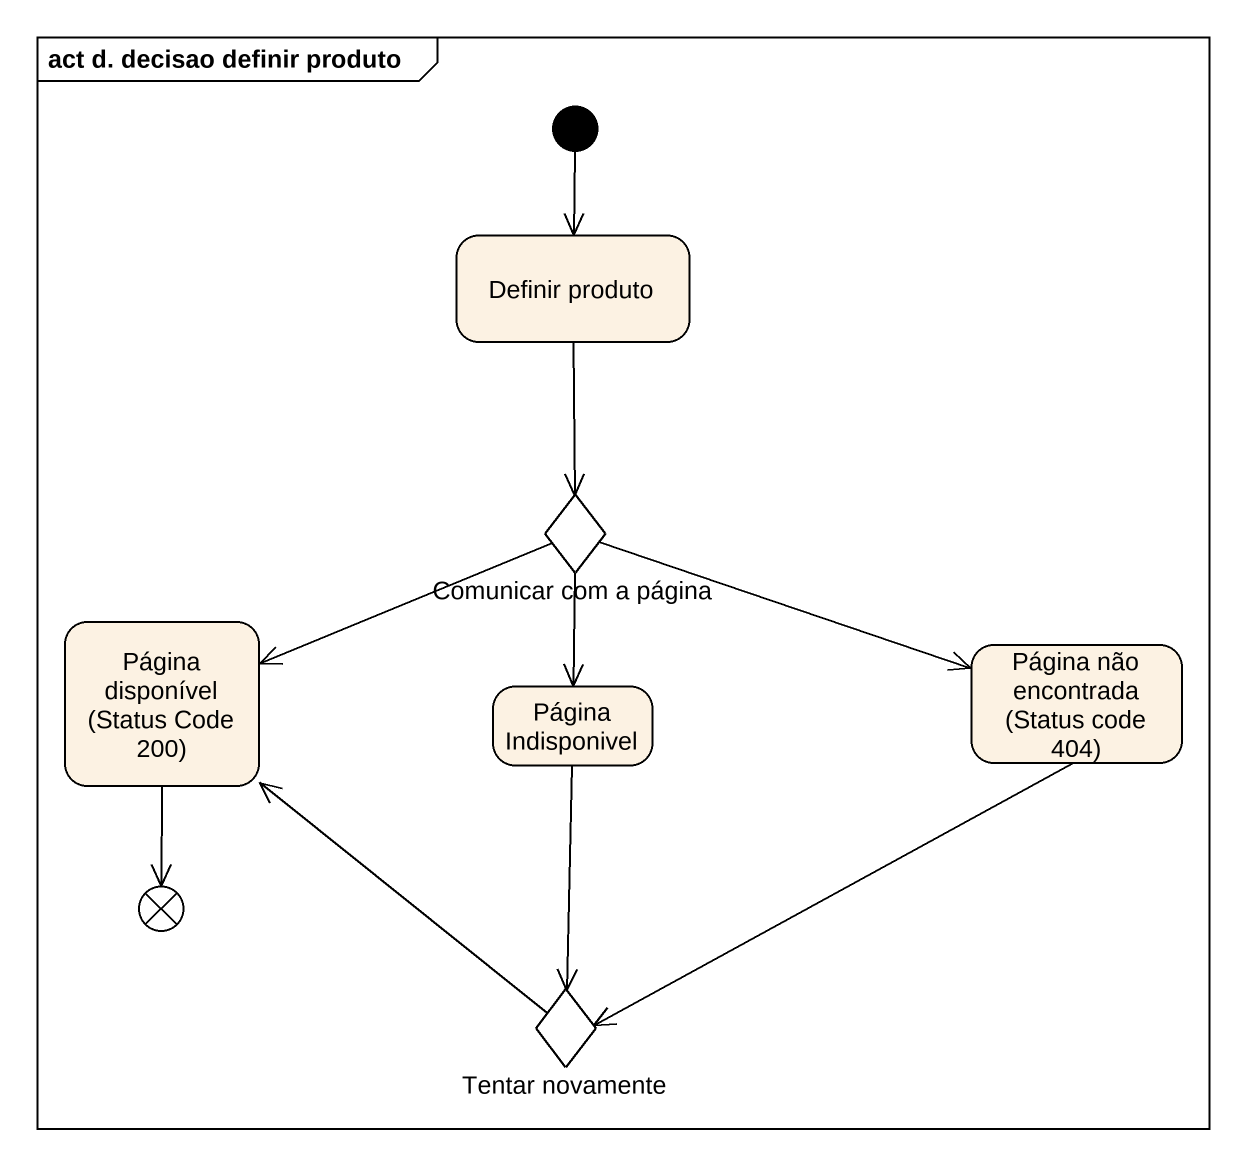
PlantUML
@startuml
mainframe act d. decisao definir produto
hide empty description
state "Definir produto" as Definir_produto
state "Comunicar com a página" as Comunicar_com_a_página <<choice>>
state "Página disponível (Status Code 200)" as Página_disponível_Status
state "Página Indisponivel" as Página_Indisponivel
state "Página não encontrada (Status code 404)" as Página_não_encontrada
state flowfinal1 <<end>>
state "Tentar novamente" as Tentar_novamente <<choice>>
[*] --> Definir_produto
Definir_produto --> Comunicar_com_a_página
Comunicar_com_a_página -left-> Página_disponível_Status
Comunicar_com_a_página --> Página_Indisponivel
Comunicar_com_a_página -right-> Página_não_encontrada
Página_disponível_Status --> flowfinal1
Página_Indisponivel --> Tentar_novamente
Página_não_encontrada --> Tentar_novamente
Tentar_novamente -up-> Página_disponível_Status
@enduml
